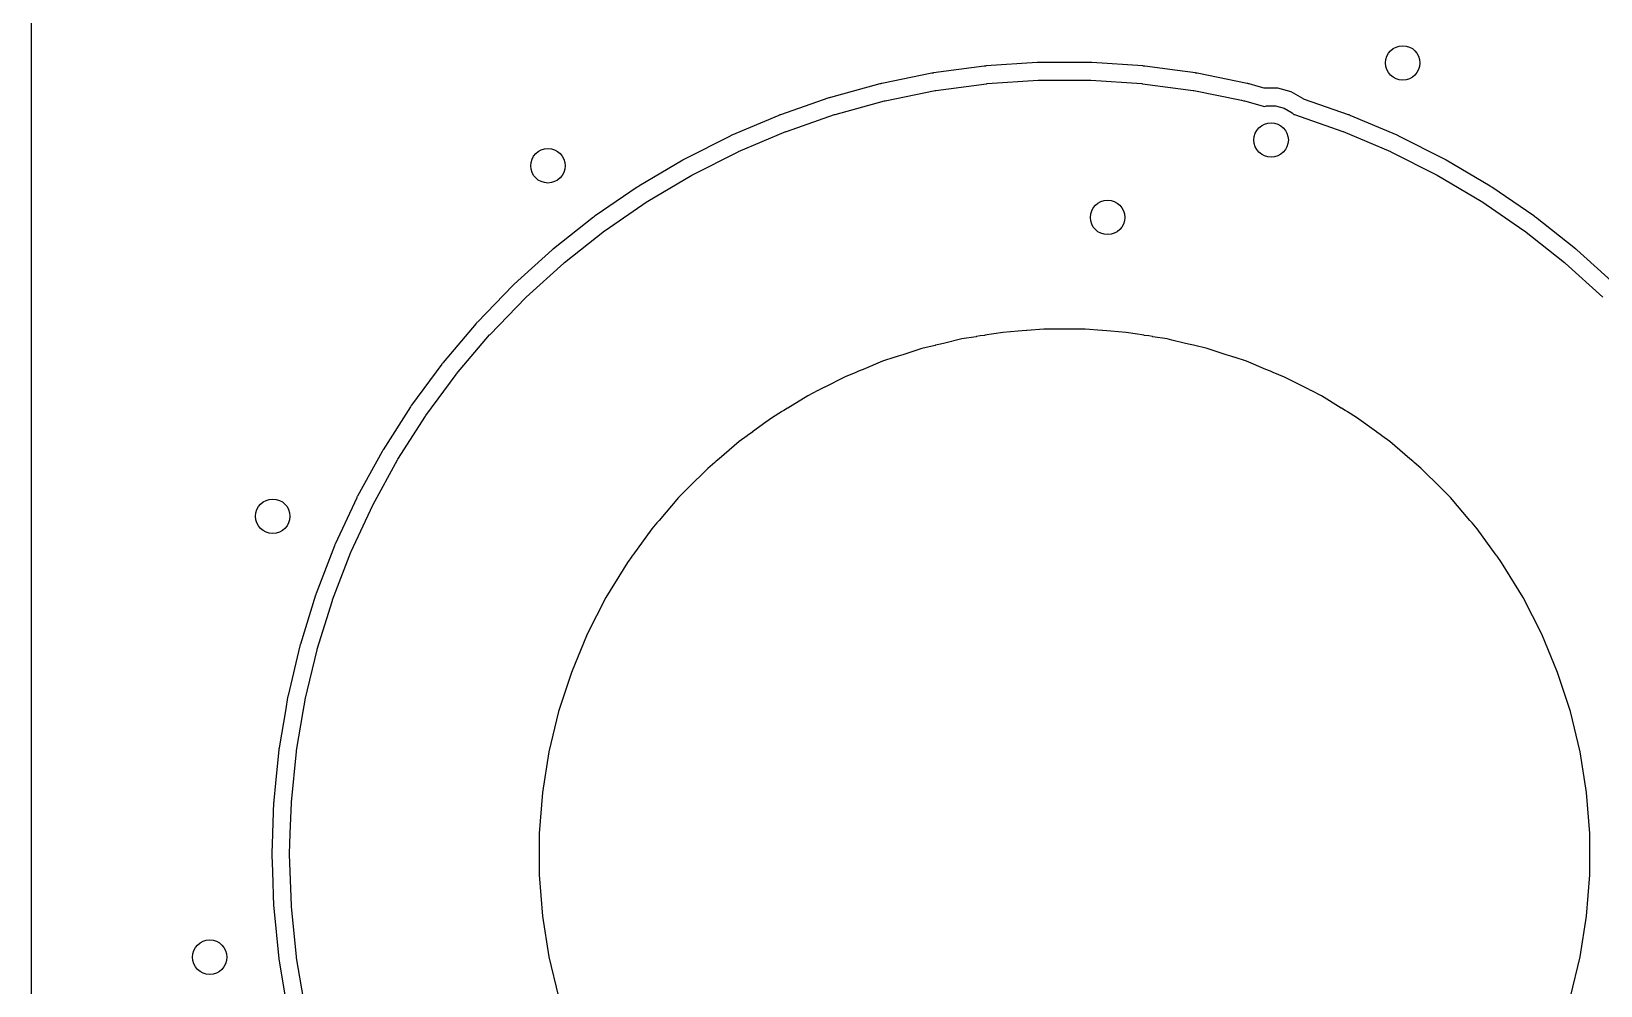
# Model space of a CAD drawing. Header units: inches. Extents: x 0.79 to 7.64, y -5.35 to -0.98.
# Drawn here: x 0.787 to 1.505, y -4.942 to -4.505 of the extents above; entities that cross this region are included whole.
import ezdxf

# ---------------------------------------------------------------- set-up
doc = ezdxf.new("R2010")
doc.units = ezdxf.units.IN
doc.header["$MEASUREMENT"] = 0
doc.layers.add('BLACK', color=250, linetype='CONTINUOUS')

msp = doc.modelspace()

# ---------------------------------------------------------------- linework, layer by layer
at = {"layer": 'BLACK', "linetype": 'CONTINUOUS'}
for p, q in [((0.78742, -4.88173), (0.78742, -2.83448)), ((1.2473, -4.5197), (1.224, -4.52126)), ((1.24752, -4.51968), (1.2473, -4.5197)), ((1.24757, -4.51968), (1.24752, -4.51968)), ((1.24758, -4.51968), (1.24757, -4.51968)), ((1.2479, -4.51967), (1.24758, -4.51968)), ((1.24816, -4.51967), (1.2479, -4.51967)), ((1.24817, -4.51967), (1.24816, -4.51967)), ((1.27152, -4.51967), (1.24817, -4.51967)), ((1.27179, -4.51967), (1.27152, -4.51967)), ((1.27152, -4.51967), (1.27152, -4.51967)), ((1.27209, -4.51968), (1.27179, -4.51967)), ((1.27211, -4.51968), (1.27209, -4.51968)), ((1.27222, -4.51969), (1.27211, -4.51968)), ((1.27239, -4.5197), (1.27222, -4.51969)), ((1.29569, -4.52126), (1.27239, -4.5197)), ((1.19914, -4.5246), (1.17625, -4.52925)), ((1.1994, -4.52455), (1.19914, -4.5246)), ((1.19972, -4.5245), (1.1994, -4.52455)), ((1.19999, -4.52445), (1.19972, -4.5245)), ((1.22314, -4.52134), (1.19999, -4.52445)), ((1.22335, -4.52132), (1.22314, -4.52134)), ((1.22341, -4.52131), (1.22335, -4.52132)), ((1.22373, -4.52128), (1.22341, -4.52131)), ((1.224, -4.52126), (1.22373, -4.52128)), ((1.22373, -4.52128), (1.22373, -4.52128)), ((1.22373, -4.52128), (1.22373, -4.52128)), ((1.22454, -4.52933), (1.24784, -4.52777)), ((1.24784, -4.52777), (1.24817, -4.52776)), ((1.24817, -4.52776), (1.27152, -4.52776)), ((1.27152, -4.52776), (1.27185, -4.52777)), ((1.27185, -4.52777), (1.29515, -4.52933)), ((1.29596, -4.52128), (1.29569, -4.52126)), ((1.29628, -4.52131), (1.29596, -4.52128)), ((1.29645, -4.52133), (1.29628, -4.52131)), ((1.29655, -4.52134), (1.29645, -4.52133)), ((1.31158, -4.52336), (1.29655, -4.52134)), ((1.3197, -4.52446), (1.31158, -4.52336)), ((1.31996, -4.5245), (1.3197, -4.52446)), ((1.32028, -4.52455), (1.31996, -4.5245)), ((1.31996, -4.5245), (1.31996, -4.5245)), ((1.31996, -4.5245), (1.31996, -4.5245)), ((1.32055, -4.5246), (1.32028, -4.52455)), ((1.34343, -4.52925), (1.32055, -4.5246)), ((1.32055, -4.5246), (1.32055, -4.5246)), ((1.32055, -4.5246), (1.32055, -4.5246)), ((1.17541, -4.52945), (1.15288, -4.53562)), ((1.17567, -4.52938), (1.17541, -4.52945)), ((1.17599, -4.52931), (1.17567, -4.52938)), ((1.17618, -4.52927), (1.17599, -4.52931)), ((1.17625, -4.52925), (1.17618, -4.52927)), ((1.17625, -4.52925), (1.17625, -4.52925)), ((1.17625, -4.52925), (1.17625, -4.52925)), ((1.17786, -4.53718), (1.20075, -4.53253)), ((1.20075, -4.53253), (1.20107, -4.53247)), ((1.20107, -4.53247), (1.22421, -4.52936)), ((1.22421, -4.52936), (1.22454, -4.52933)), ((1.29515, -4.52933), (1.29547, -4.52936)), ((1.29547, -4.52936), (1.31862, -4.53247)), ((1.31862, -4.53247), (1.31894, -4.53253)), ((1.31894, -4.53253), (1.34076, -4.53696)), ((1.3437, -4.52931), (1.34343, -4.52925)), ((1.34402, -4.52938), (1.3437, -4.52931)), ((1.3437, -4.52931), (1.3437, -4.52931)), ((1.3437, -4.52931), (1.3437, -4.52931)), ((1.34428, -4.52945), (1.34402, -4.52938)), ((1.34402, -4.52938), (1.34402, -4.52938)), ((1.34847, -4.5306), (1.34428, -4.52945)), ((1.35116, -4.53134), (1.34847, -4.5306)), ((1.35219, -4.53148), (1.35116, -4.53134)), ((1.35744, -4.53148), (1.35219, -4.53148)), ((1.36346, -4.53309), (1.35744, -4.53148)), ((1.35744, -4.53148), (1.35744, -4.53148)), ((1.36885, -4.5362), (1.36346, -4.53309)), ((1.15206, -4.53588), (1.12999, -4.54354)), ((1.15231, -4.53579), (1.15206, -4.53588)), ((1.15262, -4.5357), (1.15231, -4.53579)), ((1.15288, -4.53562), (1.15262, -4.5357)), ((1.15502, -4.54342), (1.17754, -4.53725)), ((1.17754, -4.53725), (1.17786, -4.53718)), ((1.34076, -4.53696), (1.34182, -4.53718)), ((1.34182, -4.53718), (1.34214, -4.53725)), ((1.34214, -4.53725), (1.3513, -4.53976)), ((1.3513, -4.53976), (1.35228, -4.5395)), ((1.35228, -4.5395), (1.35639, -4.5395)), ((1.35639, -4.5395), (1.36036, -4.54057)), ((1.36036, -4.54057), (1.36392, -4.54262)), ((1.36896, -4.53627), (1.36885, -4.5362)), ((1.36885, -4.5362), (1.36885, -4.5362)), ((1.36963, -4.53657), (1.36896, -4.53627)), ((1.38969, -4.54354), (1.36963, -4.53657)), ((1.12919, -4.54385), (1.10768, -4.55297)), ((1.12944, -4.54375), (1.12919, -4.54385)), ((1.12974, -4.54363), (1.12944, -4.54375)), ((1.12999, -4.54354), (1.12974, -4.54363)), ((1.13265, -4.55118), (1.15471, -4.54352)), ((1.15471, -4.54352), (1.15502, -4.54342)), ((1.36392, -4.54262), (1.36474, -4.54345)), ((1.36474, -4.54345), (1.36498, -4.54352)), ((1.36498, -4.54352), (1.38704, -4.55118)), ((1.38995, -4.54363), (1.38969, -4.54354)), ((1.39025, -4.54375), (1.38995, -4.54363)), ((1.3905, -4.54385), (1.39025, -4.54375)), ((1.412, -4.55297), (1.3905, -4.54385)), ((1.1069, -4.55333), (1.08606, -4.56386)), ((1.10714, -4.55321), (1.1069, -4.55333)), ((1.10743, -4.55308), (1.10714, -4.55321)), ((1.10768, -4.55297), (1.10743, -4.55308)), ((1.11084, -4.56042), (1.13234, -4.5513)), ((1.13234, -4.5513), (1.13265, -4.55118)), ((1.38704, -4.55118), (1.38734, -4.5513)), ((1.38734, -4.5513), (1.40884, -4.56042)), ((1.41225, -4.55308), (1.412, -4.55297)), ((1.41255, -4.55322), (1.41225, -4.55308)), ((1.41279, -4.55333), (1.41255, -4.55322)), ((1.43363, -4.56386), (1.41279, -4.55333)), ((1.0897, -4.57109), (1.11055, -4.56055)), ((1.11055, -4.56055), (1.11084, -4.56042)), ((1.40884, -4.56042), (1.40914, -4.56055)), ((1.40914, -4.56055), (1.42998, -4.57109)), ((1.0853, -4.56428), (1.0652, -4.57618)), ((1.08553, -4.56415), (1.0853, -4.56428)), ((1.08582, -4.56399), (1.08553, -4.56415)), ((1.08606, -4.56386), (1.08582, -4.56399)), ((1.43387, -4.56399), (1.43363, -4.56386)), ((1.43415, -4.56415), (1.43387, -4.56399)), ((1.43439, -4.56428), (1.43415, -4.56415)), ((1.45448, -4.57618), (1.43439, -4.56428)), ((1.06447, -4.57665), (1.04521, -4.58987)), ((1.0647, -4.5765), (1.06447, -4.57665)), ((1.06497, -4.57633), (1.0647, -4.5765)), ((1.0652, -4.57618), (1.06497, -4.57633)), ((1.06932, -4.58314), (1.08942, -4.57124)), ((1.08942, -4.57124), (1.0897, -4.57109)), ((1.42998, -4.57109), (1.43027, -4.57124)), ((1.43027, -4.57124), (1.45036, -4.58314)), ((1.45472, -4.57633), (1.45448, -4.57618)), ((1.45499, -4.5765), (1.45472, -4.57633)), ((1.45522, -4.57665), (1.45499, -4.5765)), ((1.45499, -4.5765), (1.45499, -4.5765)), ((1.47447, -4.58987), (1.45522, -4.57665)), ((1.04979, -4.59654), (1.06905, -4.58332)), ((1.06905, -4.58332), (1.06932, -4.58314)), ((1.45036, -4.58314), (1.45064, -4.58332)), ((1.45064, -4.58332), (1.46989, -4.59654)), ((1.04452, -4.59038), (1.02619, -4.60485)), ((1.04473, -4.59022), (1.04452, -4.59038)), ((1.04499, -4.59002), (1.04473, -4.59022)), ((1.04521, -4.58987), (1.04499, -4.59002)), ((1.47466, -4.59), (1.47447, -4.58987)), ((1.47469, -4.59002), (1.47466, -4.59)), ((1.47495, -4.59022), (1.47469, -4.59002)), ((1.47517, -4.59038), (1.47495, -4.59022)), ((1.47495, -4.59022), (1.47495, -4.59022)), ((1.49349, -4.60485), (1.47517, -4.59038)), ((1.47517, -4.59038), (1.47517, -4.59038)), ((1.0312, -4.6112), (1.04953, -4.59673)), ((1.04953, -4.59673), (1.04979, -4.59654)), ((1.46989, -4.59654), (1.47015, -4.59673)), ((1.47015, -4.59673), (1.48848, -4.6112)), ((1.02553, -4.60541), (1.00821, -4.62108)), ((1.02573, -4.60524), (1.02553, -4.60541)), ((1.02593, -4.60507), (1.02573, -4.60524)), ((1.02598, -4.60503), (1.02593, -4.60507)), ((1.02619, -4.60485), (1.02598, -4.60502)), ((1.02598, -4.60502), (1.02598, -4.60502)), ((1.02598, -4.60502), (1.02598, -4.60503)), ((1.4937, -4.60502), (1.49349, -4.60485)), ((1.49349, -4.60485), (1.49349, -4.60485)), ((1.49395, -4.60524), (1.4937, -4.60502)), ((1.49415, -4.60541), (1.49395, -4.60524)), ((1.49395, -4.60524), (1.49395, -4.60524)), ((1.49416, -4.60541), (1.49415, -4.60541)), ((1.51148, -4.62108), (1.49416, -4.60541)), ((1.49416, -4.60541), (1.49416, -4.60541)), ((1.01364, -4.62708), (1.03096, -4.61141)), ((1.03096, -4.61141), (1.0312, -4.6112)), ((1.48848, -4.6112), (1.48873, -4.61141)), ((1.48873, -4.61141), (1.50605, -4.62708)), ((1.00821, -4.62108), (1.00801, -4.62126)), ((1.00759, -4.62168), (0.99135, -4.63847)), ((0.99717, -4.64409), (1.0134, -4.62731)), ((1.00778, -4.62149), (1.00759, -4.62168)), ((1.00801, -4.62126), (1.00778, -4.62149)), ((1.0134, -4.62731), (1.01364, -4.62708)), ((0.99077, -4.63911), (0.97569, -4.65695)), ((0.99095, -4.63891), (0.99077, -4.63911)), ((0.99116, -4.63867), (0.99095, -4.63891)), ((0.99135, -4.63847), (0.99116, -4.63867)), ((1.23859, -4.64264), (1.23159, -4.64319)), ((1.2387, -4.64263), (1.23859, -4.64264)), ((1.24051, -4.64241), (1.2387, -4.64263)), ((1.24253, -4.64233), (1.24051, -4.64241)), ((1.24262, -4.64233), (1.24253, -4.64233)), ((1.25041, -4.64171), (1.24262, -4.64233)), ((1.24262, -4.64233), (1.24262, -4.64233)), ((1.25791, -4.64171), (1.25041, -4.64171)), ((1.25984, -4.64163), (1.25791, -4.64171)), ((1.26177, -4.64171), (1.25984, -4.64163)), ((1.26928, -4.64171), (1.26177, -4.64171)), ((1.27706, -4.64233), (1.26928, -4.64171)), ((1.26928, -4.64171), (1.26928, -4.64171)), ((1.27716, -4.64233), (1.27706, -4.64233)), ((1.27917, -4.64241), (1.27716, -4.64233)), ((1.28099, -4.64263), (1.27917, -4.64241)), ((1.28109, -4.64264), (1.28099, -4.64263)), ((1.28809, -4.64319), (1.28109, -4.64264)), ((0.98187, -4.66217), (0.99695, -4.64433)), ((0.99695, -4.64433), (0.99717, -4.64409)), ((1.20071, -4.64908), (1.1946, -4.65055)), ((1.20082, -4.64906), (1.20071, -4.64908)), ((1.20071, -4.64908), (1.20071, -4.64908)), ((1.20235, -4.64862), (1.20082, -4.64906)), ((1.20445, -4.64819), (1.20235, -4.64862)), ((1.20453, -4.64817), (1.20445, -4.64819)), ((1.21295, -4.64615), (1.20453, -4.64817)), ((1.20453, -4.64817), (1.20453, -4.64817)), ((1.21952, -4.64511), (1.21295, -4.64615)), ((1.21963, -4.64509), (1.21952, -4.64511)), ((1.2213, -4.64475), (1.21963, -4.64509)), ((1.22338, -4.64449), (1.2213, -4.64475)), ((1.22347, -4.64448), (1.22338, -4.64449)), ((1.23159, -4.64319), (1.22347, -4.64448)), ((1.22347, -4.64448), (1.22347, -4.64448)), ((1.23159, -4.64319), (1.23159, -4.64319)), ((1.29622, -4.64448), (1.28809, -4.64319)), ((1.28809, -4.64319), (1.28809, -4.64319)), ((1.29631, -4.64449), (1.29622, -4.64448)), ((1.29622, -4.64448), (1.29622, -4.64448)), ((1.29838, -4.64475), (1.29631, -4.64449)), ((1.30006, -4.64509), (1.29838, -4.64475)), ((1.30017, -4.64511), (1.30006, -4.64509)), ((1.30673, -4.64615), (1.30017, -4.64511)), ((1.30897, -4.64668), (1.30673, -4.64615)), ((1.30673, -4.64615), (1.30673, -4.64615)), ((1.31516, -4.64817), (1.30897, -4.64668)), ((1.31524, -4.64819), (1.31516, -4.64817)), ((1.31516, -4.64817), (1.31516, -4.64817)), ((1.31734, -4.64862), (1.31524, -4.64819)), ((1.31886, -4.64906), (1.31734, -4.64862)), ((1.32509, -4.65055), (1.31886, -4.64906)), ((0.97569, -4.65695), (0.97552, -4.65716)), ((1.17665, -4.65638), (1.16777, -4.66006)), ((1.18229, -4.65455), (1.17665, -4.65638)), ((1.17665, -4.65638), (1.17665, -4.65638)), ((1.1823, -4.65455), (1.18229, -4.65455)), ((1.18241, -4.65451), (1.1823, -4.65455)), ((1.18376, -4.654), (1.18241, -4.65451)), ((1.18585, -4.65339), (1.18376, -4.654)), ((1.18592, -4.65337), (1.18585, -4.65339)), ((1.1946, -4.65055), (1.18592, -4.65337)), ((1.18592, -4.65337), (1.18592, -4.65337)), ((1.33376, -4.65337), (1.32509, -4.65055)), ((1.32509, -4.65055), (1.32509, -4.65055)), ((1.32509, -4.65055), (1.32509, -4.65055)), ((1.33384, -4.6534), (1.33376, -4.65337)), ((1.33376, -4.65337), (1.33376, -4.65337)), ((1.33592, -4.654), (1.33384, -4.6534)), ((1.33728, -4.65451), (1.33592, -4.654)), ((1.33739, -4.65455), (1.33728, -4.65451)), ((1.34304, -4.65638), (1.33739, -4.65455)), ((1.33739, -4.65455), (1.33739, -4.65455)), ((1.35192, -4.66006), (1.34304, -4.65638)), ((1.34304, -4.65638), (1.34304, -4.65638)), ((0.97515, -4.65762), (0.9613, -4.67643)), ((0.96781, -4.68123), (0.98167, -4.66242)), ((0.97532, -4.65741), (0.97515, -4.65762)), ((0.97552, -4.65716), (0.97532, -4.65741)), ((0.98167, -4.66242), (0.98187, -4.66217)), ((1.15921, -4.66361), (1.15018, -4.66821)), ((1.15961, -4.66344), (1.15921, -4.66361)), ((1.15921, -4.66361), (1.15921, -4.66361)), ((1.15921, -4.66361), (1.15921, -4.66361)), ((1.16438, -4.66147), (1.15961, -4.66344)), ((1.16449, -4.66142), (1.16438, -4.66147)), ((1.16438, -4.66147), (1.16438, -4.66147)), ((1.16567, -4.66086), (1.16449, -4.66142)), ((1.1677, -4.66009), (1.16567, -4.66086)), ((1.16777, -4.66006), (1.1677, -4.66009)), ((1.16777, -4.66006), (1.16777, -4.66006)), ((1.35198, -4.66009), (1.35192, -4.66006)), ((1.35192, -4.66006), (1.35192, -4.66006)), ((1.35401, -4.66086), (1.35198, -4.66009)), ((1.35519, -4.66142), (1.35401, -4.66086)), ((1.35531, -4.66147), (1.35519, -4.66142)), ((1.36047, -4.66361), (1.35531, -4.66147)), ((1.35531, -4.66147), (1.35531, -4.66147)), ((1.36956, -4.66824), (1.36047, -4.66361)), ((1.36047, -4.66361), (1.36047, -4.66361)), ((1.14708, -4.66979), (1.1424, -4.67217)), ((1.1472, -4.66973), (1.14708, -4.66979)), ((1.14708, -4.66979), (1.14708, -4.66979)), ((1.14819, -4.66915), (1.1472, -4.66973)), ((1.15012, -4.66824), (1.14819, -4.66915)), ((1.15018, -4.66821), (1.15012, -4.66824)), ((1.37149, -4.66915), (1.36956, -4.66824)), ((1.37249, -4.66973), (1.37149, -4.66915)), ((1.37261, -4.66979), (1.37249, -4.66973)), ((1.37729, -4.67217), (1.37261, -4.66979)), ((0.96081, -4.67714), (0.94824, -4.69683)), ((0.96096, -4.67692), (0.96081, -4.67714)), ((0.96114, -4.67665), (0.96096, -4.67692)), ((0.9613, -4.67643), (0.96114, -4.67665)), ((1.13321, -4.6778), (1.13143, -4.67883)), ((1.13327, -4.67777), (1.13321, -4.6778)), ((1.1424, -4.67217), (1.13327, -4.67777)), ((1.13327, -4.67777), (1.13327, -4.67777)), ((1.38641, -4.67776), (1.37729, -4.67217)), ((1.37729, -4.67217), (1.37729, -4.67217)), ((1.37729, -4.67217), (1.37729, -4.67217)), ((1.37729, -4.67217), (1.37729, -4.67217)), ((1.38647, -4.6778), (1.38641, -4.67776)), ((1.38825, -4.67883), (1.38647, -4.6778)), ((0.95506, -4.70118), (0.96763, -4.68149)), ((0.96763, -4.68149), (0.96781, -4.68123)), ((1.12331, -4.68421), (1.11715, -4.68869)), ((1.1263, -4.68204), (1.12331, -4.68421)), ((1.1305, -4.67946), (1.1263, -4.68204)), ((1.1263, -4.68204), (1.1263, -4.68204)), ((1.1263, -4.68204), (1.1263, -4.68204)), ((1.13062, -4.67939), (1.1305, -4.67946)), ((1.13143, -4.67883), (1.13062, -4.67939)), ((1.38907, -4.67939), (1.38825, -4.67883)), ((1.38918, -4.67946), (1.38907, -4.67939)), ((1.39338, -4.68204), (1.38918, -4.67946)), ((1.40254, -4.68869), (1.39338, -4.68204)), ((1.39338, -4.68204), (1.39338, -4.68204)), ((1.39338, -4.68204), (1.39338, -4.68204)), ((1.11476, -4.69042), (1.11104, -4.69313)), ((1.11487, -4.69034), (1.11476, -4.69042)), ((1.11476, -4.69042), (1.11476, -4.69042)), ((1.11551, -4.68982), (1.11487, -4.69034)), ((1.1171, -4.68872), (1.11551, -4.68982)), ((1.11715, -4.68869), (1.1171, -4.68872)), ((1.40259, -4.68872), (1.40254, -4.68869)), ((1.40254, -4.68869), (1.40254, -4.68869)), ((1.40417, -4.68982), (1.40259, -4.68872)), ((1.40481, -4.69034), (1.40417, -4.68982)), ((1.40491, -4.69041), (1.40481, -4.69034)), ((1.40865, -4.69313), (1.40491, -4.69041)), ((0.9478, -4.69757), (0.93658, -4.71805)), ((0.94794, -4.69734), (0.9478, -4.69757)), ((0.9481, -4.69706), (0.94794, -4.69734)), ((0.94824, -4.69683), (0.9481, -4.69706)), ((1.11104, -4.69313), (1.10191, -4.70093)), ((1.11104, -4.69313), (1.11104, -4.69313)), ((1.41778, -4.70093), (1.40865, -4.69313)), ((1.40865, -4.69313), (1.40865, -4.69313)), ((1.40865, -4.69313), (1.40865, -4.69313)), ((0.94367, -4.72194), (0.9549, -4.70146)), ((0.9549, -4.70146), (0.95506, -4.70118)), ((1.09668, -4.70539), (1.08765, -4.71443)), ((1.09994, -4.7026), (1.09668, -4.70539)), ((1.10005, -4.70251), (1.09994, -4.7026)), ((1.09994, -4.7026), (1.09994, -4.7026)), ((1.10052, -4.70206), (1.10005, -4.70251)), ((1.10186, -4.70096), (1.10052, -4.70206)), ((1.10191, -4.70093), (1.10186, -4.70096)), ((1.10191, -4.70093), (1.10191, -4.70093)), ((1.41782, -4.70096), (1.41778, -4.70093)), ((1.41778, -4.70093), (1.41778, -4.70093)), ((1.41916, -4.70206), (1.41782, -4.70096)), ((1.41963, -4.70251), (1.41916, -4.70206)), ((1.41974, -4.7026), (1.41963, -4.70251)), ((1.42279, -4.70521), (1.41974, -4.7026)), ((1.423, -4.70539), (1.42279, -4.70521)), ((1.43207, -4.71446), (1.423, -4.70539)), ((1.423, -4.70539), (1.423, -4.70539)), ((1.08765, -4.71443), (1.08761, -4.71446)), ((1.08765, -4.71443), (1.08765, -4.71443)), ((0.93619, -4.71882), (0.92636, -4.74001)), ((0.93631, -4.71858), (0.93619, -4.71882)), ((0.93645, -4.71829), (0.93631, -4.71858)), ((0.93658, -4.71805), (0.93645, -4.71829)), ((1.08334, -4.71873), (1.07446, -4.72913)), ((1.08615, -4.71592), (1.08334, -4.71873)), ((1.08334, -4.71873), (1.08334, -4.71873)), ((1.08625, -4.71582), (1.08615, -4.71592)), ((1.08615, -4.71592), (1.08615, -4.71592)), ((1.08657, -4.71546), (1.08625, -4.71582)), ((1.08761, -4.71446), (1.08657, -4.71546)), ((1.43311, -4.71546), (1.43207, -4.71446)), ((1.43343, -4.71582), (1.43311, -4.71546)), ((1.43635, -4.71873), (1.43343, -4.71582)), ((1.44526, -4.72916), (1.43635, -4.71873)), ((0.9337, -4.74341), (0.94353, -4.72223)), ((0.94353, -4.72223), (0.94367, -4.72194)), ((1.07108, -4.73308), (1.06242, -4.745)), ((1.07346, -4.7303), (1.07108, -4.73308)), ((1.07356, -4.73018), (1.07346, -4.7303)), ((1.07346, -4.7303), (1.07346, -4.7303)), ((1.07374, -4.72994), (1.07356, -4.73018)), ((1.07443, -4.72917), (1.07374, -4.72994)), ((1.07446, -4.72913), (1.07443, -4.72917)), ((1.44595, -4.72994), (1.44526, -4.72916)), ((1.44613, -4.73018), (1.44595, -4.72994)), ((1.44623, -4.7303), (1.44613, -4.73018)), ((1.4486, -4.73308), (1.44623, -4.7303)), ((1.45728, -4.74503), (1.4486, -4.73308)), ((0.92602, -4.74081), (0.91763, -4.7626)), ((0.92612, -4.74056), (0.92602, -4.74081)), ((0.92625, -4.74025), (0.92612, -4.74056)), ((0.92636, -4.74001), (0.92625, -4.74025)), ((0.92518, -4.76551), (0.93357, -4.74371)), ((0.93357, -4.74371), (0.9337, -4.74341)), ((1.05999, -4.74835), (1.05013, -4.76444)), ((1.06196, -4.74564), (1.05999, -4.74835)), ((1.05999, -4.74835), (1.05999, -4.74835)), ((1.06205, -4.74551), (1.06196, -4.74564)), ((1.06212, -4.74541), (1.06205, -4.74551)), ((1.0624, -4.74503), (1.06212, -4.74541)), ((1.06242, -4.745), (1.0624, -4.74503)), ((1.45757, -4.74541), (1.45728, -4.74503)), ((1.45763, -4.74551), (1.45757, -4.74541)), ((1.4597, -4.74835), (1.45763, -4.74551)), ((1.46956, -4.76444), (1.4597, -4.74835)), ((1.4597, -4.74835), (1.4597, -4.74835)), ((1.4597, -4.74835), (1.4597, -4.74835)), ((0.91734, -4.76342), (0.91042, -4.78572)), ((0.91743, -4.76316), (0.91734, -4.76342)), ((0.91753, -4.76286), (0.91743, -4.76316)), ((0.91763, -4.7626), (0.91753, -4.76286)), ((1.05013, -4.76444), (1.04156, -4.78126)), ((1.05013, -4.76444), (1.05013, -4.76444)), ((1.47813, -4.78126), (1.46956, -4.76444)), ((1.46956, -4.76444), (1.46956, -4.76444)), ((1.46956, -4.76444), (1.46956, -4.76444)), ((1.46956, -4.76444), (1.46956, -4.76444)), ((0.91815, -4.78812), (0.92507, -4.76582)), ((0.92507, -4.76582), (0.92518, -4.76551)), ((0.91035, -4.78598), (0.91026, -4.7863)), ((0.91042, -4.78572), (0.91035, -4.78598)), ((1.04156, -4.78126), (1.03434, -4.7987)), ((1.48535, -4.7987), (1.47813, -4.78126)), ((0.91019, -4.78656), (0.90478, -4.80928)), ((0.91026, -4.7863), (0.91019, -4.78656)), ((0.91265, -4.81115), (0.91806, -4.78844)), ((0.91806, -4.78844), (0.91815, -4.78812)), ((1.03434, -4.7987), (1.0285, -4.81665)), ((1.49118, -4.81665), (1.48535, -4.7987)), ((0.90461, -4.81013), (0.90373, -4.8153)), ((0.90466, -4.80986), (0.90461, -4.81013)), ((0.90472, -4.80954), (0.90466, -4.80986)), ((0.90478, -4.80928), (0.90472, -4.80954)), ((0.91171, -4.81665), (0.91258, -4.81147)), ((0.91258, -4.81147), (0.91265, -4.81115)), ((0.90373, -4.8153), (0.90072, -4.83316)), ((0.90373, -4.8153), (0.90373, -4.8153)), ((0.9087, -4.8345), (0.91171, -4.81665)), ((1.0285, -4.81665), (1.0241, -4.835)), ((1.0285, -4.81665), (1.0285, -4.81665)), ((1.49559, -4.835), (1.49118, -4.81665)), ((0.90061, -4.83401), (0.89906, -4.84936)), ((0.90064, -4.83375), (0.90061, -4.83401)), ((0.90068, -4.83342), (0.90064, -4.83375)), ((0.90072, -4.83316), (0.90068, -4.83341)), ((0.90068, -4.83341), (0.90068, -4.83342)), ((0.90068, -4.83342), (0.90068, -4.83342)), ((0.90632, -4.85806), (0.90866, -4.83482)), ((0.90866, -4.83482), (0.9087, -4.8345)), ((1.0241, -4.835), (1.02115, -4.85364)), ((1.49854, -4.85364), (1.49559, -4.835)), ((0.89906, -4.84936), (0.89827, -4.85725)), ((0.89823, -4.85784), (0.89822, -4.85801)), ((0.89825, -4.85752), (0.89823, -4.85784)), ((0.89827, -4.85725), (0.89825, -4.85752)), ((1.02115, -4.85364), (1.01967, -4.87245)), ((1.02115, -4.85364), (1.02115, -4.85364)), ((1.50002, -4.87245), (1.49854, -4.85364)), ((0.89821, -4.85811), (0.89774, -4.87218)), ((0.89822, -4.85801), (0.89821, -4.85811)), ((0.90583, -4.87245), (0.9063, -4.85839)), ((0.9063, -4.85839), (0.90632, -4.85806)), ((0.89774, -4.87218), (0.89772, -4.87277)), ((0.89772, -4.87277), (0.89743, -4.88146)), ((0.89772, -4.87277), (0.89772, -4.87277)), ((0.90552, -4.88173), (0.90583, -4.87245)), ((1.01967, -4.87245), (1.01967, -4.89133)), ((1.50002, -4.89133), (1.50002, -4.87245)), ((0.78742, -5.07848), (0.78742, -4.88173)), ((0.89743, -4.88146), (0.89743, -4.88173)), ((0.89743, -4.88173), (0.89743, -4.88205)), ((0.89743, -4.88205), (0.89743, -4.88232)), ((0.89743, -4.88232), (0.89768, -4.88977)), ((0.90552, -4.88205), (0.90552, -4.88173)), ((0.9063, -4.90539), (0.90552, -4.88205)), ((0.89768, -4.88977), (0.89821, -4.90566)), ((1.01967, -4.89133), (1.02115, -4.91014)), ((1.49854, -4.91014), (1.50002, -4.89133)), ((0.89821, -4.90566), (0.89823, -4.90593)), ((0.89823, -4.90593), (0.89823, -4.90594)), ((0.89823, -4.90594), (0.89825, -4.90626)), ((0.89825, -4.90626), (0.89827, -4.90653)), ((0.89827, -4.90653), (0.90061, -4.92976)), ((0.90632, -4.90572), (0.9063, -4.90539)), ((0.90864, -4.92878), (0.90632, -4.90572)), ((1.02115, -4.91014), (1.02115, -4.91014)), ((1.02115, -4.91014), (1.0241, -4.92878)), ((1.49559, -4.92878), (1.49854, -4.91014)), ((0.90866, -4.92895), (0.90864, -4.92878)), ((0.9087, -4.92928), (0.90866, -4.92895)), ((0.91258, -4.95231), (0.9087, -4.92928)), ((1.0241, -4.92878), (1.0241, -4.92878)), ((1.0241, -4.92878), (1.0285, -4.94713)), ((1.49118, -4.94713), (1.49559, -4.92878)), ((0.90061, -4.92976), (0.90064, -4.93003)), ((0.90064, -4.93003), (0.90068, -4.93036)), ((0.90068, -4.93036), (0.90072, -4.93062)), ((0.90072, -4.93062), (0.90461, -4.95365))]:
    msp.add_line(p, q, dxfattribs=at)
at = {"layer": 'BLACK'}
for centre in [(1.4145, -4.51984), (1.35433, -4.55512), (1.02362, -4.56693), (1.27953, -4.59055), (0.89779, -4.72724), (0.86897, -4.92898)]:
    msp.add_circle(centre, 0.00787, dxfattribs=at)
at = {"layer": 'WHITE'}
for centre in [(1.4145, -4.51984), (1.35433, -4.55512), (1.02362, -4.56693), (1.27953, -4.59055), (0.89779, -4.72724), (0.86897, -4.92898)]:
    msp.add_circle(centre, 0.00787, dxfattribs=at)

doc.saveas('drawing.dxf')
